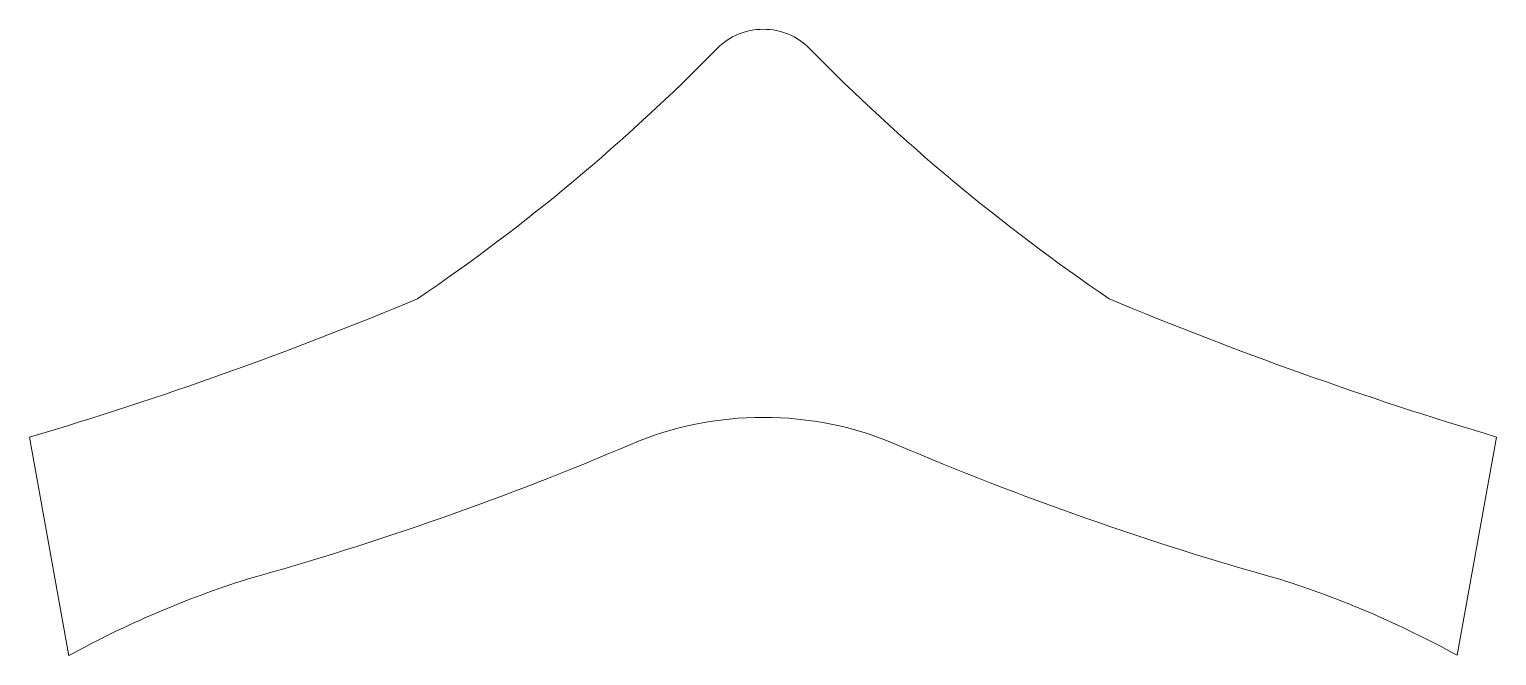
# Model space of a CAD drawing. Header units: inches. Extents: x 5.8 to 34.6, y 5 to 17.3.
import ezdxf

# ---------------------------------------------------------------- set-up
doc = ezdxf.new("R2010")
doc.units = ezdxf.units.IN
doc.header["$MEASUREMENT"] = 0

msp = doc.modelspace()

# ---------------------------------------------------------------- linework, layer by layer
at = {"color": 7, "linetype": 'Continuous', "lineweight": 15}
for p, q in [((6.525, 4.952), (5.751, 9.245)), ((34.571, 9.249), (33.798, 4.96))]:
    msp.add_line(p, q, dxfattribs=at)
for centre, radius, start, end in [((20.16, 16), 1.262, 89.6444, 135.4626), ((20.176, 16), 1.262, 44.5374, 90.3556), ((-8.486, 44.105), 38.87, 304.2207, 315.5484), ((48.822, 44.105), 38.87, 224.4516, 235.7793), ((-15.772, 81.602), 75.49, 286.56515, 292.71122), ((56.108, 81.602), 75.49, 247.28878, 253.42308), ((20.156, 3.035), 6.6, 89.8967, 113.1445), ((20.18, 3.035), 6.6, 66.8555, 90.1033), ((-6.311, 64.954), 60.738, 285.60435, 293.14453), ((46.648, 64.954), 60.738, 246.85547, 254.39565), ((15.907, -12.089), 19.454, 107.5945, 118.8362), ((24.429, -12.089), 19.454, 61.2117, 72.4055)]:
    msp.add_arc(centre, radius, start, end, dxfattribs=at)

doc.saveas('drawing.dxf')
